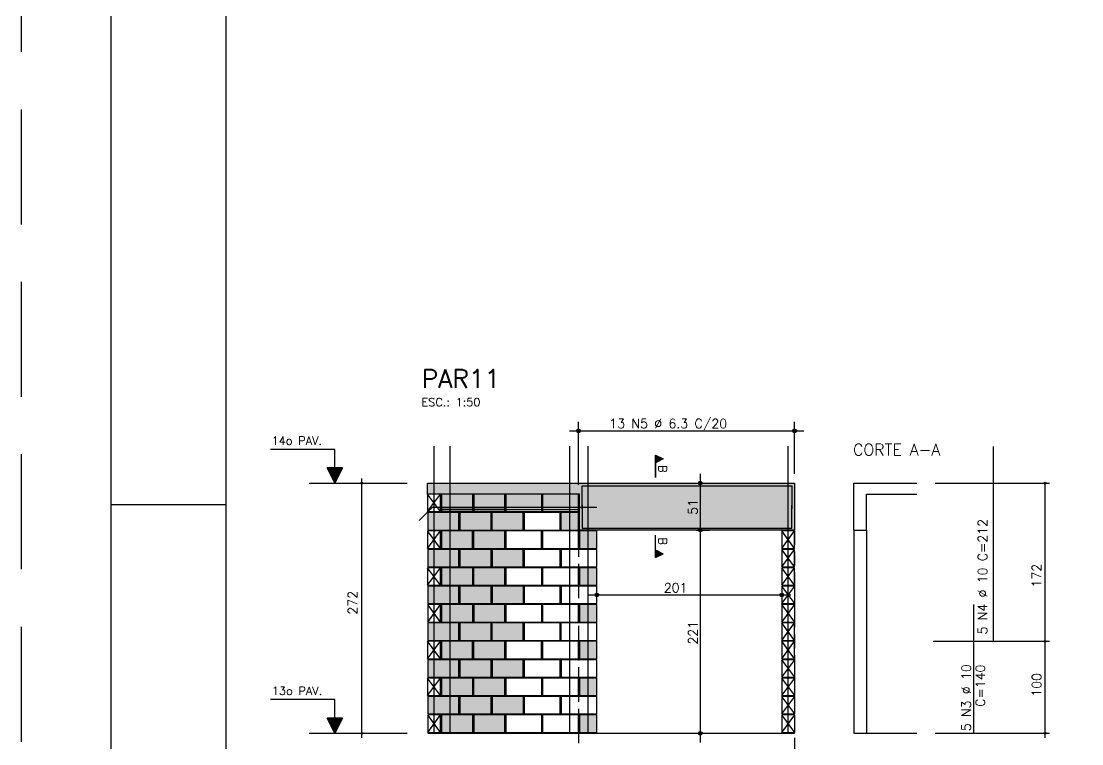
# Model space of a CAD drawing. Extents: x -1 to 122, y -1 to 61.
# Drawn here: x -1.06 to 22, y 9.76 to 25.47 of the extents above; entities that cross this region are included whole.
import ezdxf

# ---------------------------------------------------------------- set-up
doc = ezdxf.new("R2010")
doc.units = 0
doc.header["$MEASUREMENT"] = 0
doc.linetypes.add('ESTILO_TQS_0001', pattern=[0.45, 0.3, -0.15])
doc.linetypes.add('HIDDEN', pattern=[0.375, 0.25, -0.125])
doc.layers.get('0').update_dxf_attribs({"linetype": 'CONTINUOUS'})
doc.layers.get('Defpoints').update_dxf_attribs({"linetype": 'CONTINUOUS'})
for name, color, linetype in [('ARQ_FOLHA', 7, 'CONTINUOUS'), ('PENA_01', 1, 'CONTINUOUS'), ('PENA_02', 2, 'CONTINUOUS'), ('PENA_03', 3, 'CONTINUOUS'), ('PENA_04', 4, 'CONTINUOUS'), ('PENA_05', 5, 'CONTINUOUS'), ('PENA_06', 6, 'CONTINUOUS'), ('PENA_09', 254, 'CONTINUOUS'), ('PENA_11', 252, 'CONTINUOUS'), ('PENA_21', 100, 'CONTINUOUS'), ('PENA_23', 50, 'CONTINUOUS')]:
    doc.layers.add(name, color=color, linetype=linetype)
doc.styles.get("Standard").update_dxf_attribs({"font": 'ROMANS.SHX'})

# ---------------------------------------------------------------- blocks, each defined once
blk = doc.blocks.new('FOLHA A1+1 - 1102 X 594')
at = {"layer": 'ARQ_FOLHA', "color": 1}
blk.add_line((-1164, 148.5), (-1189, 148.5), dxfattribs=at)
for points in [[(-1189, 0), (0, 0), (0, 594), (-1189, 594)], [(-1164, 10), (-10, 10), (-10, 584), (-1164, 584)]]:
    blk.add_lwpolyline(points, close=True, dxfattribs=at)
at = {"layer": 'Defpoints', "color": 8, "linetype": 'HIDDEN', "ltscale": 100}
blk.add_lwpolyline([(-1208.5, 609.5), (-1208.5, -15.5), (19.5, -15.5), (19.5, 609.5)], close=True, dxfattribs=at)

msp = doc.modelspace()

# ---------------------------------------------------------------- linework, layer by layer
at = {"layer": 'PENA_01', "linetype": 'Continuous'}
for p, q in [((11.055, 15.384), (11.055, 16.76)), ((15.753, 15.624), (15.753, 16.76)), ((10.855, 16.56), (15.953, 16.56)), ((13.702, 15.624), (13.702, 14.204)), ((5.197, 15.424), (7.328, 15.424)), ((13.599, 15.424), (13.902, 15.424)), ((8.075, 14.854), (8.755, 14.854)), ((8.775, 14.854), (9.455, 14.854)), ((9.475, 14.854), (10.255, 14.854)), ((10.275, 14.854), (11.055, 14.854)), ((13.702, 14.604), (13.702, 9.784)), ((13.51, 14.404), (13.502, 14.404)), ((13.613, 14.404), (13.902, 14.404)), ((11.455, 13.06), (11.455, 13.194)), ((11.255, 12.994), (15.675, 12.994)), ((15.475, 12.901), (15.475, 12.794)), ((5.197, 9.984), (7.328, 9.984))]:
    msp.add_line(p, q, dxfattribs=at)
at = {"layer": 'PENA_01', "linetype": 'ESTILO_TQS_0001'}
for p, q in [((11.055, 15.019), (11.055, 7.354)), ((15.753, 14.384), (15.753, 7.354))]:
    msp.add_line(p, q, dxfattribs=at)
at = {"layer": 'PENA_02', "linetype": 'Continuous'}
for p, q in [((8.053, 15.184), (7.773, 15.184)), ((7.773, 15.184), (7.773, 14.804)), ((8.053, 14.804), (8.053, 15.184)), ((7.773, 14.804), (8.053, 14.804)), ((8.053, 14.384), (7.773, 14.384)), ((7.773, 14.384), (7.773, 14.004)), ((8.053, 14.004), (8.053, 14.384)), ((15.753, 14.384), (15.473, 14.384)), ((15.473, 14.384), (15.473, 14.004)), ((15.753, 14.004), (15.753, 14.384)), ((7.773, 14.004), (8.053, 14.004)), ((15.473, 14.004), (15.753, 14.004)), ((15.754, 13.984), (15.474, 13.984)), ((15.474, 13.984), (15.474, 13.604)), ((15.754, 13.604), (15.754, 13.984)), ((8.054, 13.584), (7.774, 13.584)), ((7.774, 13.584), (7.774, 13.204)), ((8.054, 13.204), (8.054, 13.584)), ((15.474, 13.604), (15.754, 13.604)), ((15.754, 13.584), (15.474, 13.584)), ((15.474, 13.584), (15.474, 13.204)), ((15.754, 13.204), (15.754, 13.584)), ((7.774, 13.204), (8.054, 13.204)), ((15.474, 13.204), (15.754, 13.204)), ((15.755, 13.184), (15.475, 13.184)), ((15.475, 13.184), (15.475, 12.804)), ((15.755, 12.804), (15.755, 13.184)), ((8.055, 12.784), (7.775, 12.784)), ((7.775, 12.784), (7.775, 12.404)), ((8.055, 12.404), (8.055, 12.784)), ((15.475, 12.804), (15.755, 12.804)), ((15.755, 12.784), (15.475, 12.784)), ((15.475, 12.784), (15.475, 12.404)), ((15.755, 12.404), (15.755, 12.784)), ((7.775, 12.404), (8.055, 12.404)), ((15.753, 12.384), (15.473, 12.384)), ((15.473, 12.384), (15.473, 12.004)), ((15.475, 12.404), (15.755, 12.404)), ((15.753, 12.004), (15.753, 12.384)), ((15.473, 12.004), (15.753, 12.004)), ((8.053, 11.984), (7.773, 11.984)), ((7.773, 11.984), (7.773, 11.604)), ((8.053, 11.604), (8.053, 11.984)), ((15.753, 11.984), (15.473, 11.984)), ((15.473, 11.984), (15.473, 11.604)), ((15.753, 11.604), (15.753, 11.984)), ((7.773, 11.604), (8.053, 11.604)), ((15.473, 11.604), (15.753, 11.604)), ((15.755, 11.584), (15.475, 11.584)), ((15.475, 11.584), (15.475, 11.204)), ((15.755, 11.204), (15.755, 11.584)), ((8.054, 11.184), (7.774, 11.184)), ((7.774, 11.184), (7.774, 10.804)), ((8.054, 10.804), (8.054, 11.184)), ((15.475, 11.204), (15.755, 11.204)), ((15.755, 11.184), (15.475, 11.184)), ((15.475, 11.184), (15.475, 10.804)), ((15.755, 10.804), (15.755, 11.184)), ((7.774, 10.804), (8.054, 10.804)), ((15.475, 10.804), (15.755, 10.804)), ((15.755, 10.784), (15.475, 10.784)), ((15.475, 10.784), (15.475, 10.404)), ((15.755, 10.404), (15.755, 10.784)), ((8.055, 10.384), (7.775, 10.384)), ((7.775, 10.384), (7.775, 10.004)), ((8.055, 10.004), (8.055, 10.384)), ((15.475, 10.404), (15.755, 10.404)), ((15.755, 10.384), (15.475, 10.384)), ((15.475, 10.384), (15.475, 10.004)), ((15.755, 10.004), (15.755, 10.384)), ((7.775, 10.004), (8.055, 10.004)), ((7.775, 9.984), (15.753, 9.984)), ((15.475, 10.004), (15.755, 10.004))]:
    msp.add_line(p, q, dxfattribs=at)
for points in [[(7.773, 15.424), (15.753, 15.424), (15.753, 14.404), (11.073, 14.404), (11.073, 15.184), (7.773, 15.184), (7.773, 15.424)], [(8.075, 14.804), (8.755, 14.804), (8.755, 15.184), (8.075, 15.184), (8.075, 14.804)], [(8.775, 14.804), (9.455, 14.804), (9.455, 15.184), (8.775, 15.184), (8.775, 14.804)], [(9.475, 14.804), (10.255, 14.804), (10.255, 15.184), (9.475, 15.184), (9.475, 14.804)], [(10.275, 14.804), (11.055, 14.804), (11.055, 15.184), (10.275, 15.184), (10.275, 14.804)], [(7.775, 14.404), (8.455, 14.404), (8.455, 14.784), (7.775, 14.784), (7.775, 14.404)], [(8.473, 14.404), (9.153, 14.404), (9.153, 14.784), (8.473, 14.784), (8.473, 14.404)], [(9.173, 14.404), (9.853, 14.404), (9.853, 14.784), (9.173, 14.784), (9.173, 14.404)], [(9.873, 14.404), (10.653, 14.404), (10.653, 14.784), (9.873, 14.784), (9.873, 14.404)], [(10.673, 14.404), (11.053, 14.404), (11.053, 14.784), (10.673, 14.784), (10.673, 14.404)], [(8.073, 14.004), (8.753, 14.004), (8.753, 14.384), (8.073, 14.384), (8.073, 14.004)], [(8.773, 14.004), (9.453, 14.004), (9.453, 14.384), (8.773, 14.384), (8.773, 14.004)], [(9.473, 14.004), (10.253, 14.004), (10.253, 14.384), (9.473, 14.384), (9.473, 14.004)], [(10.273, 14.004), (11.053, 14.004), (11.053, 14.384), (10.273, 14.384), (10.273, 14.004)], [(11.073, 14.004), (11.453, 14.004), (11.453, 14.384), (11.073, 14.384), (11.073, 14.004)], [(7.775, 13.604), (8.455, 13.604), (8.455, 13.984), (7.775, 13.984), (7.775, 13.604)], [(8.474, 13.604), (9.154, 13.604), (9.154, 13.984), (8.474, 13.984), (8.474, 13.604)], [(9.174, 13.604), (9.854, 13.604), (9.854, 13.984), (9.174, 13.984), (9.174, 13.604)], [(9.874, 13.604), (10.654, 13.604), (10.654, 13.984), (9.874, 13.984), (9.874, 13.604)], [(10.674, 13.604), (11.454, 13.604), (11.454, 13.984), (10.674, 13.984), (10.674, 13.604)], [(8.074, 13.204), (8.754, 13.204), (8.754, 13.584), (8.074, 13.584), (8.074, 13.204)], [(8.774, 13.204), (9.454, 13.204), (9.454, 13.584), (8.774, 13.584), (8.774, 13.204)], [(9.474, 13.204), (10.254, 13.204), (10.254, 13.584), (9.474, 13.584), (9.474, 13.204)], [(10.274, 13.204), (11.054, 13.204), (11.054, 13.584), (10.274, 13.584), (10.274, 13.204)], [(11.074, 13.204), (11.454, 13.204), (11.454, 13.584), (11.074, 13.584), (11.074, 13.204)], [(7.775, 12.804), (8.455, 12.804), (8.455, 13.184), (7.775, 13.184), (7.775, 12.804)], [(8.475, 12.804), (9.155, 12.804), (9.155, 13.184), (8.475, 13.184), (8.475, 12.804)], [(9.175, 12.804), (9.855, 12.804), (9.855, 13.184), (9.175, 13.184), (9.175, 12.804)], [(9.875, 12.804), (10.655, 12.804), (10.655, 13.184), (9.875, 13.184), (9.875, 12.804)], [(10.675, 12.804), (11.455, 12.804), (11.455, 13.184), (10.675, 13.184), (10.675, 12.804)], [(8.075, 12.404), (8.755, 12.404), (8.755, 12.784), (8.075, 12.784), (8.075, 12.404)], [(8.775, 12.404), (9.455, 12.404), (9.455, 12.784), (8.775, 12.784), (8.775, 12.404)], [(9.475, 12.404), (10.255, 12.404), (10.255, 12.784), (9.475, 12.784), (9.475, 12.404)], [(10.275, 12.404), (11.055, 12.404), (11.055, 12.784), (10.275, 12.784), (10.275, 12.404)], [(11.075, 12.404), (11.455, 12.404), (11.455, 12.784), (11.075, 12.784), (11.075, 12.404)], [(7.775, 12.004), (8.455, 12.004), (8.455, 12.384), (7.775, 12.384), (7.775, 12.004)], [(8.473, 12.004), (9.153, 12.004), (9.153, 12.384), (8.473, 12.384), (8.473, 12.004)], [(9.173, 12.004), (9.853, 12.004), (9.853, 12.384), (9.173, 12.384), (9.173, 12.004)], [(9.873, 12.004), (10.653, 12.004), (10.653, 12.384), (9.873, 12.384), (9.873, 12.004)], [(10.673, 12.004), (11.453, 12.004), (11.453, 12.384), (10.673, 12.384), (10.673, 12.004)], [(8.073, 11.604), (8.753, 11.604), (8.753, 11.984), (8.073, 11.984), (8.073, 11.604)], [(8.773, 11.604), (9.453, 11.604), (9.453, 11.984), (8.773, 11.984), (8.773, 11.604)], [(9.473, 11.604), (10.253, 11.604), (10.253, 11.984), (9.473, 11.984), (9.473, 11.604)], [(10.273, 11.604), (11.053, 11.604), (11.053, 11.984), (10.273, 11.984), (10.273, 11.604)], [(11.073, 11.604), (11.453, 11.604), (11.453, 11.984), (11.073, 11.984), (11.073, 11.604)], [(7.775, 11.204), (8.455, 11.204), (8.455, 11.584), (7.775, 11.584), (7.775, 11.204)], [(8.474, 11.204), (9.154, 11.204), (9.154, 11.584), (8.474, 11.584), (8.474, 11.204)], [(9.174, 11.204), (9.854, 11.204), (9.854, 11.584), (9.174, 11.584), (9.174, 11.204)], [(9.874, 11.204), (10.654, 11.204), (10.654, 11.584), (9.874, 11.584), (9.874, 11.204)], [(10.674, 11.204), (11.454, 11.204), (11.454, 11.584), (10.674, 11.584), (10.674, 11.204)], [(8.074, 10.804), (8.754, 10.804), (8.754, 11.184), (8.074, 11.184), (8.074, 10.804)], [(8.774, 10.804), (9.454, 10.804), (9.454, 11.184), (8.774, 11.184), (8.774, 10.804)], [(9.474, 10.804), (10.254, 10.804), (10.254, 11.184), (9.474, 11.184), (9.474, 10.804)], [(10.274, 10.804), (11.054, 10.804), (11.054, 11.184), (10.274, 11.184), (10.274, 10.804)], [(11.074, 10.804), (11.454, 10.804), (11.454, 11.184), (11.074, 11.184), (11.074, 10.804)], [(7.775, 10.404), (8.455, 10.404), (8.455, 10.784), (7.775, 10.784), (7.775, 10.404)], [(8.475, 10.404), (9.155, 10.404), (9.155, 10.784), (8.475, 10.784), (8.475, 10.404)], [(9.175, 10.404), (9.855, 10.404), (9.855, 10.784), (9.175, 10.784), (9.175, 10.404)], [(9.175, 10.404), (9.855, 10.404), (9.855, 10.784), (9.175, 10.784), (9.175, 10.404)], [(9.875, 10.404), (10.655, 10.404), (10.655, 10.784), (9.875, 10.784), (9.875, 10.404)], [(10.675, 10.404), (11.455, 10.404), (11.455, 10.784), (10.675, 10.784), (10.675, 10.404)], [(8.075, 10.004), (8.755, 10.004), (8.755, 10.384), (8.075, 10.384), (8.075, 10.004)], [(8.775, 10.004), (9.455, 10.004), (9.455, 10.384), (8.775, 10.384), (8.775, 10.004)], [(9.475, 10.004), (10.255, 10.004), (10.255, 10.384), (9.475, 10.384), (9.475, 10.004)], [(10.275, 10.004), (11.055, 10.004), (11.055, 10.384), (10.275, 10.384), (10.275, 10.004)], [(11.075, 10.004), (11.455, 10.004), (11.455, 10.384), (11.075, 10.384), (11.075, 10.004)]]:
    msp.add_lwpolyline(points, dxfattribs=at)
for centre, radius in [((11.055, 16.56), 0.0416), ((11.055, 16.56), 0.0208), ((15.753, 16.56), 0.0416), ((15.753, 16.56), 0.0208), ((13.702, 15.424), 0.04), ((6.343, 15.424), 0.02), ((6.343, 15.424), 0.01), ((13.702, 15.424), 0.02), ((21.199, 15.424), 0.02), ((21.199, 15.424), 0.01), ((13.702, 14.404), 0.04), ((13.702, 14.404), 0.04), ((13.702, 14.404), 0.02), ((13.702, 14.404), 0.02), ((11.455, 12.994), 0.04), ((11.455, 12.994), 0.02), ((15.475, 12.994), 0.04), ((15.475, 12.994), 0.02), ((21.199, 11.984), 0.02), ((21.199, 11.984), 0.01), ((6.343, 9.984), 0.02), ((6.343, 9.984), 0.01), ((13.702, 9.984), 0.04), ((13.702, 9.984), 0.02), ((21.199, 9.984), 0.02), ((21.199, 9.984), 0.01)]:
    msp.add_circle(centre, radius, dxfattribs=at)
at = {"layer": 'PENA_03', "linetype": 'Continuous'}
for p, q in [((5.756, 16.156), (4.356, 16.156)), ((5.756, 15.756), (5.756, 16.156)), ((5.757, 15.756), (5.757, 16.157)), ((12.729, 15.547), (12.729, 16.033)), ((12.729, 16.033), (12.895, 15.95)), ((12.73, 16.032), (12.73, 15.868)), ((12.73, 16.032), (12.893, 15.95)), ((12.893, 15.95), (12.73, 15.868)), ((12.895, 15.95), (12.73, 15.867)), ((12.742, 16.027), (12.742, 15.874)), ((12.755, 16.02), (12.755, 15.88)), ((12.767, 16.014), (12.767, 15.886)), ((12.78, 16.008), (12.78, 15.893)), ((12.793, 16.001), (12.793, 15.899)), ((12.806, 15.995), (12.806, 15.905)), ((12.818, 15.988), (12.818, 15.912)), ((12.831, 15.982), (12.831, 15.918)), ((12.844, 15.976), (12.844, 15.925)), ((12.857, 15.969), (12.857, 15.931)), ((12.869, 15.963), (12.869, 15.937)), ((12.882, 15.956), (12.882, 15.944)), ((5.756, 15.424), (5.59, 15.756)), ((5.59, 15.756), (5.756, 15.756)), ((5.756, 15.427), (5.593, 15.754)), ((5.92, 15.754), (5.593, 15.754)), ((5.91, 15.73), (5.603, 15.73)), ((5.897, 15.705), (5.616, 15.705)), ((5.922, 15.756), (5.756, 15.424)), ((5.92, 15.754), (5.756, 15.427)), ((5.757, 15.756), (5.922, 15.756)), ((12.73, 15.867), (12.73, 15.547)), ((5.884, 15.679), (5.629, 15.679)), ((5.871, 15.654), (5.641, 15.654)), ((5.858, 15.628), (5.654, 15.628)), ((5.846, 15.603), (5.667, 15.603)), ((5.833, 15.577), (5.68, 15.577)), ((5.82, 15.552), (5.693, 15.552)), ((5.807, 15.526), (5.705, 15.526)), ((5.795, 15.501), (5.718, 15.501)), ((5.782, 15.475), (5.731, 15.475)), ((6.343, 9.883), (6.343, 15.524)), ((5.769, 15.45), (5.744, 15.45)), ((13.399, 15.424), (13.399, 15.424)), ((15.753, 15.424), (15.753, 15.424)), ((17.039, 14.404), (17.039, 15.424)), ((17.039, 15.424), (18.41, 15.424)), ((18.81, 15.424), (21.299, 15.424)), ((21.199, 9.883), (21.199, 15.424)), ((7.773, 14.804), (8.053, 15.184)), ((8.053, 14.804), (7.773, 15.184)), ((11.055, 15.184), (11.055, 15.184)), ((17.319, 15.184), (18.41, 15.184)), ((17.319, 14.404), (17.319, 15.184)), ((7.773, 14.004), (8.053, 14.384)), ((8.053, 14.004), (7.773, 14.384)), ((13.413, 14.404), (13.413, 14.404)), ((13.71, 14.404), (13.71, 14.404)), ((15.473, 14.004), (15.753, 14.384)), ((15.753, 14.004), (15.473, 14.384)), ((17.039, 14.404), (17.039, 9.984)), ((17.039, 14.404), (17.319, 14.404)), ((17.319, 14.404), (17.319, 9.984)), ((12.729, 13.807), (12.729, 14.294)), ((12.73, 13.973), (12.73, 14.294)), ((12.729, 13.807), (12.895, 13.89)), ((12.73, 13.973), (12.895, 13.89)), ((12.73, 13.808), (12.73, 13.972)), ((12.73, 13.972), (12.893, 13.89)), ((12.73, 13.808), (12.893, 13.89)), ((12.742, 13.814), (12.742, 13.967)), ((12.755, 13.82), (12.755, 13.96)), ((12.767, 13.826), (12.767, 13.954)), ((12.78, 13.833), (12.78, 13.948)), ((12.793, 13.839), (12.793, 13.941)), ((12.806, 13.845), (12.806, 13.935)), ((12.818, 13.852), (12.818, 13.928)), ((12.831, 13.858), (12.831, 13.922)), ((12.844, 13.865), (12.844, 13.916)), ((12.857, 13.871), (12.857, 13.909)), ((12.869, 13.877), (12.869, 13.903)), ((12.882, 13.884), (12.882, 13.896)), ((15.474, 13.604), (15.754, 13.984)), ((15.754, 13.604), (15.474, 13.984)), ((7.774, 13.204), (8.054, 13.584)), ((8.054, 13.204), (7.774, 13.584)), ((15.474, 13.204), (15.754, 13.584)), ((15.754, 13.204), (15.474, 13.584)), ((15.475, 12.804), (15.755, 13.184)), ((15.755, 12.804), (15.475, 13.184)), ((15.475, 13.101), (15.475, 13.101)), ((7.775, 12.404), (8.055, 12.784)), ((8.055, 12.404), (7.775, 12.784)), ((11.455, 12.86), (11.455, 12.86)), ((15.475, 12.404), (15.755, 12.784)), ((15.755, 12.404), (15.475, 12.784)), ((15.473, 12.004), (15.753, 12.384)), ((15.753, 12.004), (15.473, 12.384)), ((7.773, 11.604), (8.053, 11.984)), ((8.053, 11.604), (7.773, 11.984)), ((15.473, 11.604), (15.753, 11.984)), ((15.753, 11.604), (15.473, 11.984)), ((18.768, 11.984), (21.299, 11.984)), ((15.475, 11.204), (15.755, 11.584)), ((15.755, 11.204), (15.475, 11.584)), ((7.774, 10.804), (8.054, 11.184)), ((8.054, 10.804), (7.774, 11.184)), ((15.475, 10.804), (15.755, 11.184)), ((15.755, 10.804), (15.475, 11.184)), ((5.756, 10.716), (4.356, 10.716)), ((5.756, 10.316), (5.756, 10.716)), ((5.757, 10.316), (5.757, 10.717)), ((15.475, 10.404), (15.755, 10.784)), ((15.755, 10.404), (15.475, 10.784)), ((7.775, 10.004), (8.055, 10.384)), ((8.055, 10.004), (7.775, 10.384)), ((15.475, 10.004), (15.755, 10.384)), ((15.755, 10.004), (15.475, 10.384)), ((5.756, 9.984), (5.59, 10.316)), ((5.59, 10.316), (5.756, 10.316)), ((5.756, 9.987), (5.593, 10.314)), ((5.92, 10.314), (5.593, 10.314)), ((5.91, 10.29), (5.603, 10.29)), ((5.897, 10.265), (5.616, 10.265)), ((5.884, 10.239), (5.629, 10.239)), ((5.871, 10.214), (5.641, 10.214)), ((5.858, 10.188), (5.654, 10.188)), ((5.846, 10.163), (5.667, 10.163)), ((5.922, 10.316), (5.756, 9.984)), ((5.92, 10.314), (5.756, 9.987)), ((5.757, 10.316), (5.922, 10.316)), ((5.833, 10.137), (5.68, 10.137)), ((5.82, 10.112), (5.693, 10.112)), ((5.807, 10.086), (5.705, 10.086)), ((5.795, 10.061), (5.718, 10.061)), ((5.782, 10.035), (5.731, 10.035)), ((5.769, 10.01), (5.744, 10.01)), ((13.702, 9.984), (13.702, 9.984)), ((17.039, 9.984), (18.41, 9.984)), ((18.81, 9.984), (21.299, 9.984))]:
    msp.add_line(p, q, dxfattribs=at)
at = {"layer": 'PENA_04', "linetype": 'Continuous'}
for p, q in [((11.133, 14.864), (11.133, 15.364)), ((11.133, 15.364), (15.693, 15.364)), ((15.693, 15.364), (15.693, 14.864)), ((11.133, 14.944), (11.133, 14.444)), ((15.693, 14.444), (15.693, 14.944)), ((11.133, 14.444), (15.693, 14.444))]:
    msp.add_line(p, q, dxfattribs=at)
at = {"layer": 'PENA_05', "linetype": 'Continuous'}
for p, q in [((15.615, 9.984), (15.615, 16.224)), ((20.075, 11.981), (20.075, 16.221)), ((7.873, 14.894), (7.59, 14.611)), ((11.453, 14.894), (7.873, 14.894)), ((19.65, 9.984), (19.65, 12.784))]:
    msp.add_line(p, q, dxfattribs=at)
for points in [[(7.91, 16.224), (7.91, 9.984)], [(8.26, 16.224), (8.26, 9.984)], [(10.86, 16.224), (10.86, 9.984)], [(11.26, 16.224), (11.26, 9.984)]]:
    msp.add_lwpolyline(points, dxfattribs=at)
at = {"layer": 'PENA_09', "linetype": 'Continuous'}
for points in [[(8.075, 14.854), (8.755, 14.854), (8.755, 15.184), (8.075, 15.184), (8.075, 14.854)], [(8.775, 14.854), (9.455, 14.854), (9.455, 15.184), (8.775, 15.184), (8.775, 14.854)], [(9.475, 14.854), (10.255, 14.854), (10.255, 15.184), (9.475, 15.184), (9.475, 14.854)], [(10.275, 14.854), (11.055, 14.854), (11.055, 15.184), (10.275, 15.184), (10.275, 14.854)]]:
    msp.add_lwpolyline(points, dxfattribs=at)
for points in [[(8.075, 14.854), (8.755, 14.854), (8.755, 15.184)], [(8.075, 14.854), (8.755, 15.184), (8.075, 15.184)], [(8.075, 14.854), (8.075, 15.184), (8.075, 14.854)], [(8.775, 14.854), (9.455, 14.854), (9.455, 15.184)], [(8.775, 14.854), (9.455, 15.184), (8.775, 15.184)], [(8.775, 14.854), (8.775, 15.184), (8.775, 14.854)], [(9.475, 14.854), (10.255, 14.854), (10.255, 15.184)], [(9.475, 14.854), (10.255, 15.184), (9.475, 15.184)], [(9.475, 14.854), (9.475, 15.184), (9.475, 14.854)], [(10.275, 14.854), (11.055, 14.854), (11.055, 15.184)], [(10.275, 14.854), (11.055, 15.184), (10.275, 15.184)], [(10.275, 14.854), (10.275, 15.184), (10.275, 14.854)]]:
    msp.add_solid(points, dxfattribs=at)
at = {"layer": 'PENA_11', "linetype": 'Continuous'}
for points in [[(15.753, 15.424), (11.073, 15.184), (7.773, 15.184)], [(15.753, 15.424), (7.773, 15.184), (7.773, 15.424)], [(15.753, 15.424), (15.753, 14.404), (11.073, 14.404)], [(15.753, 15.424), (11.073, 14.404), (11.073, 15.184)]]:
    msp.add_solid(points, dxfattribs=at)
at = {"layer": 'PENA_21', "linetype": 'Continuous'}
for points in [[(7.775, 14.404), (8.455, 14.404), (8.455, 14.784), (7.775, 14.784), (7.775, 14.404)], [(8.075, 14.804), (8.755, 14.804), (8.755, 14.854), (8.075, 14.854), (8.075, 14.804)], [(8.473, 14.404), (9.153, 14.404), (9.153, 14.784), (8.473, 14.784), (8.473, 14.404)], [(8.775, 14.804), (9.455, 14.804), (9.455, 14.854), (8.775, 14.854), (8.775, 14.804)], [(9.173, 14.404), (9.853, 14.404), (9.853, 14.784), (9.173, 14.784), (9.173, 14.404)], [(8.073, 14.004), (8.753, 14.004), (8.753, 14.384), (8.073, 14.384), (8.073, 14.004)], [(8.773, 14.004), (9.453, 14.004), (9.453, 14.384), (8.773, 14.384), (8.773, 14.004)], [(7.775, 13.604), (8.455, 13.604), (8.455, 13.984), (7.775, 13.984), (7.775, 13.604)], [(8.474, 13.604), (9.154, 13.604), (9.154, 13.984), (8.474, 13.984), (8.474, 13.604)], [(9.174, 13.604), (9.854, 13.604), (9.854, 13.984), (9.174, 13.984), (9.174, 13.604)], [(8.074, 13.204), (8.754, 13.204), (8.754, 13.584), (8.074, 13.584), (8.074, 13.204)], [(8.774, 13.204), (9.454, 13.204), (9.454, 13.584), (8.774, 13.584), (8.774, 13.204)], [(7.775, 12.804), (8.455, 12.804), (8.455, 13.184), (7.775, 13.184), (7.775, 12.804)], [(8.475, 12.804), (9.155, 12.804), (9.155, 13.184), (8.475, 13.184), (8.475, 12.804)], [(9.175, 12.804), (9.855, 12.804), (9.855, 13.184), (9.175, 13.184), (9.175, 12.804)], [(8.075, 12.404), (8.755, 12.404), (8.755, 12.784), (8.075, 12.784), (8.075, 12.404)], [(8.775, 12.404), (9.455, 12.404), (9.455, 12.784), (8.775, 12.784), (8.775, 12.404)], [(7.775, 12.004), (8.455, 12.004), (8.455, 12.384), (7.775, 12.384), (7.775, 12.004)], [(8.473, 12.004), (9.153, 12.004), (9.153, 12.384), (8.473, 12.384), (8.473, 12.004)], [(9.173, 12.004), (9.853, 12.004), (9.853, 12.384), (9.173, 12.384), (9.173, 12.004)], [(8.073, 11.604), (8.753, 11.604), (8.753, 11.984), (8.073, 11.984), (8.073, 11.604)], [(8.773, 11.604), (9.453, 11.604), (9.453, 11.984), (8.773, 11.984), (8.773, 11.604)], [(7.775, 11.204), (8.455, 11.204), (8.455, 11.584), (7.775, 11.584), (7.775, 11.204)], [(8.474, 11.204), (9.154, 11.204), (9.154, 11.584), (8.474, 11.584), (8.474, 11.204)], [(9.174, 11.204), (9.854, 11.204), (9.854, 11.584), (9.174, 11.584), (9.174, 11.204)], [(8.074, 10.804), (8.754, 10.804), (8.754, 11.184), (8.074, 11.184), (8.074, 10.804)], [(8.774, 10.804), (9.454, 10.804), (9.454, 11.184), (8.774, 11.184), (8.774, 10.804)], [(7.775, 10.404), (8.455, 10.404), (8.455, 10.784), (7.775, 10.784), (7.775, 10.404)], [(8.475, 10.404), (9.155, 10.404), (9.155, 10.784), (8.475, 10.784), (8.475, 10.404)], [(9.175, 10.404), (9.855, 10.404), (9.855, 10.784), (9.175, 10.784), (9.175, 10.404)], [(9.175, 10.404), (9.855, 10.404), (9.855, 10.784), (9.175, 10.784), (9.175, 10.404)], [(8.075, 10.004), (8.755, 10.004), (8.755, 10.384), (8.075, 10.384), (8.075, 10.004)], [(8.775, 10.004), (9.455, 10.004), (9.455, 10.384), (8.775, 10.384), (8.775, 10.004)]]:
    msp.add_lwpolyline(points, dxfattribs=at)
for points in [[(7.775, 14.404), (8.455, 14.404), (8.455, 14.784)], [(7.775, 14.404), (8.455, 14.784), (7.775, 14.784)], [(7.775, 14.404), (7.775, 14.784), (7.775, 14.404)], [(8.075, 14.804), (8.755, 14.804), (8.755, 14.854)], [(8.075, 14.804), (8.755, 14.854), (8.075, 14.854)], [(8.075, 14.804), (8.075, 14.854), (8.075, 14.804)], [(8.473, 14.404), (9.153, 14.404), (9.153, 14.784)], [(8.473, 14.404), (9.153, 14.784), (8.473, 14.784)], [(8.473, 14.404), (8.473, 14.784), (8.473, 14.404)], [(8.775, 14.804), (9.455, 14.804), (9.455, 14.854)], [(8.775, 14.804), (9.455, 14.854), (8.775, 14.854)], [(8.775, 14.804), (8.775, 14.854), (8.775, 14.804)], [(9.173, 14.404), (9.853, 14.404), (9.853, 14.784)], [(9.173, 14.404), (9.853, 14.784), (9.173, 14.784)], [(9.173, 14.404), (9.173, 14.784), (9.173, 14.404)], [(8.073, 14.004), (8.753, 14.004), (8.753, 14.384)], [(8.073, 14.004), (8.753, 14.384), (8.073, 14.384)], [(8.073, 14.004), (8.073, 14.384), (8.073, 14.004)], [(8.773, 14.004), (9.453, 14.004), (9.453, 14.384)], [(8.773, 14.004), (9.453, 14.384), (8.773, 14.384)], [(8.773, 14.004), (8.773, 14.384), (8.773, 14.004)], [(7.775, 13.604), (8.455, 13.604), (8.455, 13.984)], [(7.775, 13.604), (8.455, 13.984), (7.775, 13.984)], [(7.775, 13.604), (7.775, 13.984), (7.775, 13.604)], [(8.474, 13.604), (9.154, 13.604), (9.154, 13.984)], [(8.474, 13.604), (9.154, 13.984), (8.474, 13.984)], [(8.474, 13.604), (8.474, 13.984), (8.474, 13.604)], [(9.174, 13.604), (9.854, 13.604), (9.854, 13.984)], [(9.174, 13.604), (9.854, 13.984), (9.174, 13.984)], [(9.174, 13.604), (9.174, 13.984), (9.174, 13.604)], [(8.074, 13.204), (8.754, 13.204), (8.754, 13.584)], [(8.074, 13.204), (8.754, 13.584), (8.074, 13.584)], [(8.074, 13.204), (8.074, 13.584), (8.074, 13.204)], [(8.774, 13.204), (9.454, 13.204), (9.454, 13.584)], [(8.774, 13.204), (9.454, 13.584), (8.774, 13.584)], [(8.774, 13.204), (8.774, 13.584), (8.774, 13.204)], [(7.775, 12.804), (8.455, 12.804), (8.455, 13.184)], [(7.775, 12.804), (8.455, 13.184), (7.775, 13.184)], [(7.775, 12.804), (7.775, 13.184), (7.775, 12.804)], [(8.475, 12.804), (9.155, 12.804), (9.155, 13.184)], [(8.475, 12.804), (9.155, 13.184), (8.475, 13.184)], [(8.475, 12.804), (8.475, 13.184), (8.475, 12.804)], [(9.175, 12.804), (9.855, 12.804), (9.855, 13.184)], [(9.175, 12.804), (9.855, 13.184), (9.175, 13.184)], [(9.175, 12.804), (9.175, 13.184), (9.175, 12.804)], [(8.075, 12.404), (8.755, 12.404), (8.755, 12.784)], [(8.075, 12.404), (8.755, 12.784), (8.075, 12.784)], [(8.075, 12.404), (8.075, 12.784), (8.075, 12.404)], [(8.775, 12.404), (9.455, 12.404), (9.455, 12.784)], [(8.775, 12.404), (9.455, 12.784), (8.775, 12.784)], [(8.775, 12.404), (8.775, 12.784), (8.775, 12.404)], [(7.775, 12.004), (8.455, 12.004), (8.455, 12.384)], [(7.775, 12.004), (8.455, 12.384), (7.775, 12.384)], [(7.775, 12.004), (7.775, 12.384), (7.775, 12.004)], [(8.473, 12.004), (9.153, 12.004), (9.153, 12.384)], [(8.473, 12.004), (9.153, 12.384), (8.473, 12.384)], [(8.473, 12.004), (8.473, 12.384), (8.473, 12.004)], [(9.173, 12.004), (9.853, 12.004), (9.853, 12.384)], [(9.173, 12.004), (9.853, 12.384), (9.173, 12.384)], [(9.173, 12.004), (9.173, 12.384), (9.173, 12.004)], [(8.073, 11.604), (8.753, 11.604), (8.753, 11.984)], [(8.073, 11.604), (8.753, 11.984), (8.073, 11.984)], [(8.073, 11.604), (8.073, 11.984), (8.073, 11.604)], [(8.773, 11.604), (9.453, 11.604), (9.453, 11.984)], [(8.773, 11.604), (9.453, 11.984), (8.773, 11.984)], [(8.773, 11.604), (8.773, 11.984), (8.773, 11.604)], [(7.775, 11.204), (8.455, 11.204), (8.455, 11.584)], [(7.775, 11.204), (8.455, 11.584), (7.775, 11.584)], [(7.775, 11.204), (7.775, 11.584), (7.775, 11.204)], [(8.474, 11.204), (9.154, 11.204), (9.154, 11.584)], [(8.474, 11.204), (9.154, 11.584), (8.474, 11.584)], [(8.474, 11.204), (8.474, 11.584), (8.474, 11.204)], [(9.174, 11.204), (9.854, 11.204), (9.854, 11.584)], [(9.174, 11.204), (9.854, 11.584), (9.174, 11.584)], [(9.174, 11.204), (9.174, 11.584), (9.174, 11.204)], [(8.074, 10.804), (8.754, 10.804), (8.754, 11.184)], [(8.074, 10.804), (8.754, 11.184), (8.074, 11.184)], [(8.074, 10.804), (8.074, 11.184), (8.074, 10.804)], [(8.774, 10.804), (9.454, 10.804), (9.454, 11.184)], [(8.774, 10.804), (9.454, 11.184), (8.774, 11.184)], [(8.774, 10.804), (8.774, 11.184), (8.774, 10.804)], [(7.775, 10.404), (8.455, 10.404), (8.455, 10.784)], [(7.775, 10.404), (8.455, 10.784), (7.775, 10.784)], [(7.775, 10.404), (7.775, 10.784), (7.775, 10.404)], [(8.475, 10.404), (9.155, 10.404), (9.155, 10.784)], [(8.475, 10.404), (9.155, 10.784), (8.475, 10.784)], [(8.475, 10.404), (8.475, 10.784), (8.475, 10.404)], [(9.175, 10.404), (9.855, 10.404), (9.855, 10.784)], [(9.175, 10.404), (9.855, 10.784), (9.175, 10.784)], [(9.175, 10.404), (9.175, 10.784), (9.175, 10.404)], [(9.175, 10.404), (9.855, 10.404), (9.855, 10.784)], [(9.175, 10.404), (9.855, 10.784), (9.175, 10.784)], [(9.175, 10.404), (9.175, 10.784), (9.175, 10.404)], [(8.075, 10.004), (8.755, 10.004), (8.755, 10.384)], [(8.075, 10.004), (8.755, 10.384), (8.075, 10.384)], [(8.075, 10.004), (8.075, 10.384), (8.075, 10.004)], [(8.775, 10.004), (9.455, 10.004), (9.455, 10.384)], [(8.775, 10.004), (9.455, 10.384), (8.775, 10.384)], [(8.775, 10.004), (8.775, 10.384), (8.775, 10.004)]]:
    msp.add_solid(points, dxfattribs=at)
at = {"layer": 'PENA_23', "linetype": 'Continuous'}
for points in [[(10.673, 14.404), (11.053, 14.404), (11.053, 14.784), (10.673, 14.784), (10.673, 14.404)], [(11.073, 14.004), (11.453, 14.004), (11.453, 14.384), (11.073, 14.384), (11.073, 14.004)], [(11.074, 13.204), (11.454, 13.204), (11.454, 13.584), (11.074, 13.584), (11.074, 13.204)], [(11.075, 12.404), (11.455, 12.404), (11.455, 12.784), (11.075, 12.784), (11.075, 12.404)], [(11.073, 11.604), (11.453, 11.604), (11.453, 11.984), (11.073, 11.984), (11.073, 11.604)], [(11.074, 10.804), (11.454, 10.804), (11.454, 11.184), (11.074, 11.184), (11.074, 10.804)], [(11.075, 10.004), (11.455, 10.004), (11.455, 10.384), (11.075, 10.384), (11.075, 10.004)]]:
    msp.add_lwpolyline(points, dxfattribs=at)
for points in [[(10.673, 14.404), (11.053, 14.404), (11.053, 14.784)], [(10.673, 14.404), (11.053, 14.784), (10.673, 14.784)], [(10.673, 14.404), (10.673, 14.784), (10.673, 14.404)], [(11.073, 14.004), (11.453, 14.004), (11.453, 14.384)], [(11.073, 14.004), (11.453, 14.384), (11.073, 14.384)], [(11.073, 14.004), (11.073, 14.384), (11.073, 14.004)], [(11.074, 13.204), (11.454, 13.204), (11.454, 13.584)], [(11.074, 13.204), (11.454, 13.584), (11.074, 13.584)], [(11.074, 13.204), (11.074, 13.584), (11.074, 13.204)], [(11.075, 12.404), (11.455, 12.404), (11.455, 12.784)], [(11.075, 12.404), (11.455, 12.784), (11.075, 12.784)], [(11.075, 12.404), (11.075, 12.784), (11.075, 12.404)], [(11.073, 11.604), (11.453, 11.604), (11.453, 11.984)], [(11.073, 11.604), (11.453, 11.984), (11.073, 11.984)], [(11.073, 11.604), (11.073, 11.984), (11.073, 11.604)], [(11.074, 10.804), (11.454, 10.804), (11.454, 11.184)], [(11.074, 10.804), (11.454, 11.184), (11.074, 11.184)], [(11.074, 10.804), (11.074, 11.184), (11.074, 10.804)], [(11.075, 10.004), (11.455, 10.004), (11.455, 10.384)], [(11.075, 10.004), (11.455, 10.384), (11.075, 10.384)], [(11.075, 10.004), (11.075, 10.384), (11.075, 10.004)]]:
    msp.add_solid(points, dxfattribs=at)

# ---------------------------------------------------------------- block references
at = {"xscale": 0.09999999999999938, "yscale": 0.09999999999999938, "zscale": 0.09999999999999938}
msp.add_blockref('FOLHA A1+1 - 1102 X 594', (119.786, 0.1), dxfattribs=at)

# ---------------------------------------------------------------- texts
at = {"layer": 'PENA_03', "linetype": 'Continuous'}
for s, height, p in [('ESC.: 1:50', 0.18, (7.641, 17.094)), ('13 N5 %%c 6.3 C/20', 0.2, (11.724, 16.62)), ('14o PAV.', 0.18, (4.381, 16.258)), ('201', 0.2, (12.909, 13.048)), ('13o PAV.', 0.18, (4.386, 10.818))]:
    msp.add_text(s, height=height, dxfattribs=at).set_placement(p)
for s, height, rotation, p in [('B', 0.18, 270, (12.796, 15.815)), ('51', 0.2, 90, (13.642, 14.734)), ('5 N4 %%c 10 C=212', 0.2, 90, (19.94, 12.132)), ('B', 0.18, 270, (12.796, 14.241)), ('172', 0.2, 90, (21.114, 13.156)), ('272', 0.2, 90, (6.241, 12.565)), ('221', 0.2, 90, (13.642, 11.914)), ('5 N3 %%c 10', 0.2, 90, (19.586, 10.029)), ('C=140', 0.2, 90, (19.892, 10.56)), ('100', 0.2, 90, (21.115, 10.78))]:
    msp.add_text(s, height=height, rotation=rotation, dxfattribs=at).set_placement(p)
at = {"layer": 'PENA_05', "linetype": 'Continuous'}
msp.add_text('CORTE A-A', height=0.25, dxfattribs=at).set_placement((17.024, 16.026))
at = {"layer": 'PENA_06', "linetype": 'Continuous'}
msp.add_text('PAR11', height=0.4, dxfattribs=at).set_placement((7.641, 17.494))

doc.saveas('drawing.dxf')
